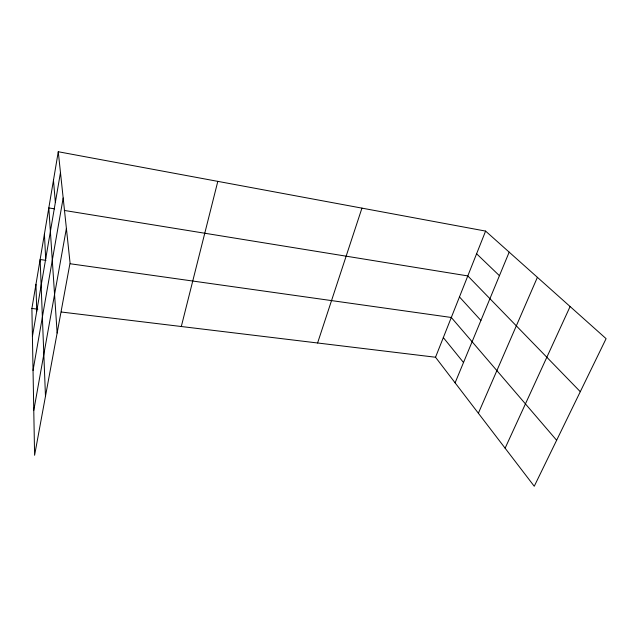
<?xml version="1.0" encoding="UTF-8"?>
<svg xmlns="http://www.w3.org/2000/svg" width="638" height="638" viewBox="0 0 638 638"><rect width="100%" height="100%" fill="white"/><g stroke="black" fill="none" stroke-linecap="round" stroke-linejoin="round"><path stroke-width="0.96" d="M58.265 151.74L70.06 262.928L34.596 455.269L31.9 308.465L58.265 151.74L485.598 231.092L606.1 338.658L534.253 486.26L435.523 357.24L61.328 312.014M32.418 336.489L60.474 172.531M33.04 370.471L63.17 198.011M33.774 410.481L66.392 228.396M181.304 326.512L217.813 181.367M317.588 342.989L361.945 208.132M435.523 357.24L485.598 231.092M455.101 382.832L509.18 252.138M478.372 413.233L537.395 277.331M505.113 448.179L570.109 306.527M31.9 308.465L37.786 309.175M45.968 260.344L40.13 259.522L45.473 396.262M70.284 263.773L451.305 317.477L556.639 440.268M54.613 208.865L48.815 207.924L57.133 333.02M64.271 210.436L467.806 275.919L580.293 391.684M476.602 253.772L499.434 275.696M459.464 296.933L480.908 320.459M443.322 337.574L463.507 362.512M53.472 180.235L55.354 202.461M44.413 234.074L45.697 258.861M35.959 284.309L36.725 311.328"/></g></svg>
